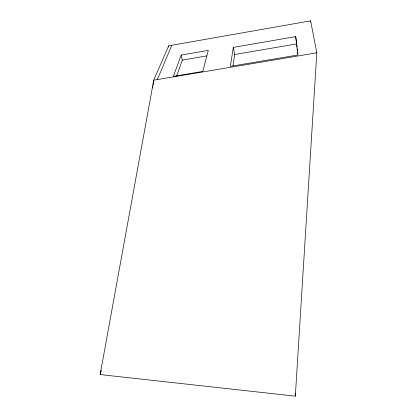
<?xml version="1.0" encoding="UTF-8"?>
<svg xmlns="http://www.w3.org/2000/svg" width="417" height="417" viewBox="0 0 417 417"><rect width="100%" height="100%" fill="white"/><g stroke="black" fill="none" stroke-linecap="round" stroke-linejoin="round"><path stroke-width="0.63" d="M310.514 22.148L310.592 20.85L168.687 45.813L153.727 80.184L100.189 374.284L103.03 374.893L295.319 396.15L316.811 52.792L310.592 20.85M152.695 87.919L152.867 86.627M153.039 85.339L153.727 80.184L316.811 52.792M233.02 65.808L234.672 54.512L233.322 47.376L295.689 36.602L296.664 43.295M233.322 47.376L230.346 66.36L297.801 55.018L295.689 36.602M168.442 47.09L168.687 45.813M101.081 370.478L100.189 374.284L101.128 371.172M176.547 76.347L182.318 60.095L181.176 55.065L208.286 50.374L202.808 71.427L173.357 76.374L181.176 55.065M157.329 79.579L171.835 45.26M182.318 60.095L206.822 55.883M234.672 54.512L296.753 43.9M296.899 45.161L297.118 47.053M297.337 48.945L297.556 50.838M297.702 52.094L297.915 53.986M295.205 393.549L295.319 396.15"/></g></svg>
